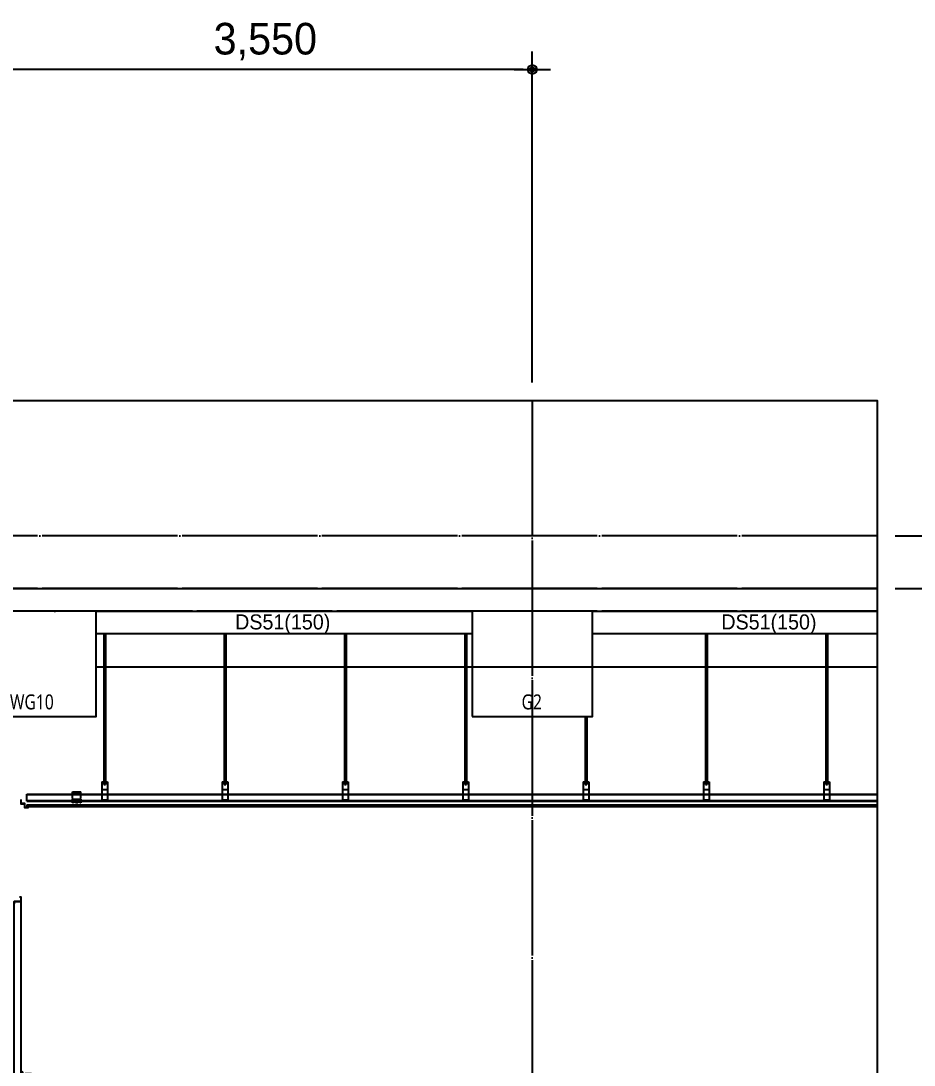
# Model space of a CAD drawing. Header units: millimetres. Extents: x 11948722 to 13111668, y -10771712 to -10232988.
# Drawn here: x 12384405 to 12390343, y -10534966 to -10528025 of the extents above; entities that cross this region are included whole.
import ezdxf
from ezdxf.enums import TextEntityAlignment as Align

# ---------------------------------------------------------------- set-up
doc = ezdxf.new("R2010")
doc.units = ezdxf.units.MM
doc.header["$LTSCALE"] = 150
doc.header["$MEASUREMENT"] = 0
doc.linetypes.add('CEN', pattern=[6.2, 6, -0.1, 0, -0.1])
doc.linetypes.add('Xref-계단단면도$0$HIDDEN', pattern=[0.375, 0.25, -0.125])
doc.layers.get('0').update_dxf_attribs({"linetype": 'CONTINUOUS'})
doc.layers.get('Defpoints').update_dxf_attribs({"color": 117, "linetype": 'CONTINUOUS'})
for name, color, linetype in [('A-DOOR', 4, 'CONTINUOUS'), ('A-FIN-4', 9, 'CONTINUOUS'), ('A-중심선', 10, 'CEN'), ('CON-C', 2, 'CONTINUOUS'), ('INS', 251, 'CONTINUOUS'), ('Xref-계단단면도$0$3 dim0', 7, 'CONTINUOUS'), ('Xref-계단단면도$0$4', 4, 'CONTINUOUS'), ('Xref-계단단면도$0$8', 8, 'CONTINUOUS'), ('Xref-계단단면도$0$FIN', 5, 'CONTINUOUS')]:
    doc.layers.add(name, color=color, linetype=linetype)
doc.styles.get("Standard").update_dxf_attribs({"font": 'NanumGothic.ttf'})
doc.styles.add('Xref-계단단면도$0$나눔고딕 Se', font='')
doc.styles.add('Xref-계단단면도$0$돋움', font='')
doc.styles.get('Xref-계단단면도$0$나눔고딕 Se').set_extended_font_data('Dotum')
doc.styles.get('Xref-계단단면도$0$돋움').set_extended_font_data('Dotum')
doc.dimstyles.new('Xref-계단단면도$0$A1-100', dxfattribs={"dimtxt": 3, "dimasz": 1, "dimexe": 2, "dimexo": 2, "dimgap": 1, "dimtad": 1, "dimdec": 0, "dimzin": 12, "dimdsep": 46, "dimlunit": 6, "dimtxsty": 'Xref-계단단면도$0$나눔고딕 Se', "dimblk1": 'Xref-계단단면도$0$DIMDOT', "dimblk2": 'Xref-계단단면도$0$DIMDOT', "dimsah": 1, "dimcen": -1, "dimdle": 2, "dimclrd": 256, "dimclre": 256, "dimclrt": 3, "dimadec": 0, "dimazin": 0, "dimtfac": 1, "dimtdec": 0, "dimtix": 1, "dimtmove": 2, "dimatfit": 3, "dimldrblk": 'Xref-계단단면도$0$DIMDOT', "dimfxl": 1, "dimtvp": 1, "dimtolj": 1, "dimtzin": 12, "dimlwd": -1, "dimlwe": -1, "dimarcsym": 0})

# ---------------------------------------------------------------- blocks, each defined once
blk = doc.blocks.new('Xref-계단단면도$0$DIMDOT')
at = {"color": 0}
blk.add_line((-2, 0), (2, 0), dxfattribs=at)
for radius in [0.5, 0.25]:
    blk.add_circle((0, 0), radius, dxfattribs=at)
blk = doc.blocks.new('*D143')
at = {"layer": 'Defpoints', "color": 0, "ltscale": 1200}
for p in [(12390096.5, -10531448.2), (12393696.5, -10531448.2), (12390096.5, -10565948.2)]:
    blk.add_point(p, dxfattribs=at)
at = {"layer": 'Xref-계단단면도$0$3 dim0'}
for p, q in [((12390216.5, -10531448.2), (12393816.5, -10531448.2)), ((12393696.5, -10565888.2), (12393696.5, -10531508.2)), ((12390216.5, -10565948.2), (12393816.5, -10565948.2))]:
    blk.add_line(p, q, dxfattribs=at)
at = {"layer": 'Xref-계단단면도$0$3 dim0', "ltscale": 1200, "xscale": 60, "yscale": 60, "zscale": 60}
for p, rotation in [((12393696.5, -10531448.2), 90), ((12393696.5, -10565948.2), 270)]:
    blk.add_blockref('Xref-계단단면도$0$DIMDOT', p, dxfattribs=dict(at, rotation=rotation))
at = {"layer": 'Xref-계단단면도$0$3 dim0', "color": 3, "ltscale": 1200, "insert": (12393511.1, -10548698.2), "char_height": 210, "attachment_point": 5, "rotation": 90, "style": 'Xref-계단단면도$0$나눔고딕 Se'}
blk.add_mtext('\\A1;34,500', dxfattribs=at)
blk = doc.blocks.new('*D144')
at = {"layer": 'Defpoints', "color": 0, "ltscale": 1200}
for p in [(12390096.5, -10531798.2), (12390096.5, -10535948.2), (12393096.5, -10535948.2)]:
    blk.add_point(p, dxfattribs=at)
at = {"layer": 'Xref-계단단면도$0$3 dim0'}
for p, q in [((12390216.5, -10531798.2), (12393216.5, -10531798.2)), ((12393096.5, -10531858.2), (12393096.5, -10535888.2)), ((12390216.5, -10535948.2), (12393216.5, -10535948.2))]:
    blk.add_line(p, q, dxfattribs=at)
at = {"layer": 'Xref-계단단면도$0$3 dim0', "ltscale": 1200, "xscale": 60, "yscale": 60, "zscale": 60}
for p, rotation in [((12393096.5, -10531798.2), 90), ((12393096.5, -10535948.2), 270)]:
    blk.add_blockref('Xref-계단단면도$0$DIMDOT', p, dxfattribs=dict(at, rotation=rotation))
at = {"layer": 'Xref-계단단면도$0$3 dim0', "color": 3, "ltscale": 1200, "insert": (12392911.1, -10533873.2), "char_height": 210, "attachment_point": 5, "rotation": 90, "style": 'Xref-계단단면도$0$나눔고딕 Se'}
blk.add_mtext('\\A1;4,150', dxfattribs=at)
blk = doc.blocks.new('*D152')
at = {"layer": 'Defpoints', "color": 0, "ltscale": 1200}
for p in [(12390096.5, -10531448.2), (12390096.5, -10531798.2), (12393096.5, -10531798.2)]:
    blk.add_point(p, dxfattribs=at)
at = {"layer": 'Xref-계단단면도$0$3 dim0'}
for p, q in [((12393096.5, -10531388.2), (12393096.5, -10531328.2)), ((12390216.5, -10531448.2), (12393216.5, -10531448.2)), ((12393096.5, -10531448.2), (12393096.5, -10531798.2)), ((12390216.5, -10531798.2), (12393216.5, -10531798.2)), ((12393096.5, -10531858.2), (12393096.5, -10531918.2))]:
    blk.add_line(p, q, dxfattribs=at)
at = {"layer": 'Xref-계단단면도$0$3 dim0', "ltscale": 1200, "xscale": 60, "yscale": 60, "zscale": 60}
for p, rotation in [((12393096.5, -10531448.2), 270), ((12393096.5, -10531798.2), 90)]:
    blk.add_blockref('Xref-계단단면도$0$DIMDOT', p, dxfattribs=dict(at, rotation=rotation))
at = {"layer": 'Xref-계단단면도$0$3 dim0', "color": 3, "ltscale": 1200, "insert": (12392931.3, -10531623.2), "char_height": 210, "attachment_point": 5, "rotation": 90, "style": 'Xref-계단단면도$0$나눔고딕 Se'}
blk.add_mtext('\\A1;350', dxfattribs=at)
blk = doc.blocks.new('*U136')
at = {"layer": 'A-DOOR'}
for p, q in [((-200, 0), (-200, 2070)), ((-155, 0), (-155, 2055)), ((-200, 0), (-25, 0))]:
    blk.add_line(p, q, dxfattribs=at)
for points in [[(10, 2100), (20, 2100), (20, 2070), (-25, 2070), (-25, 2055), (-155, 2055), (-155, 2070), (-200, 2070), (-200, 2100), (-190, 2100)], [(-35, 915), (-55, 925), (-95, 925), (-95, 875), (-55, 875), (-35, 885)], [(-25, 945), (-35, 935), (-35, 865), (-25, 855)], [(20, 945), (30, 935), (30, 865), (20, 855)], [(30, 885), (50, 875), (90, 875), (90, 925), (50, 925), (30, 915)]]:
    blk.add_lwpolyline(points, dxfattribs=at)
blk.add_lwpolyline([(20, 0), (-25, 0), (-25, 2070), (20, 2070)], close=True, dxfattribs=at)
blk = doc.blocks.new('*D158')
at = {"layer": 'Defpoints', "color": 0, "ltscale": 1200}
for p in [(12384254.7, -10528348.2), (12384254.7, -10530548.2), (12387804.7, -10530548.2)]:
    blk.add_point(p, dxfattribs=at)
at = {"layer": 'Xref-계단단면도$0$3 dim0'}
for p, q in [((12384254.7, -10530428.2), (12384254.7, -10528228.2)), ((12387804.7, -10530428.2), (12387804.7, -10528228.2)), ((12387744.7, -10528348.2), (12384314.7, -10528348.2))]:
    blk.add_line(p, q, dxfattribs=at)
at = {"layer": 'Xref-계단단면도$0$3 dim0', "ltscale": 1200, "xscale": 60, "yscale": 60, "zscale": 60, "rotation": 180}
blk.add_blockref('Xref-계단단면도$0$DIMDOT', (12384254.7, -10528348.2), dxfattribs=at)
at = {"layer": 'Xref-계단단면도$0$3 dim0', "ltscale": 1200, "xscale": 60, "yscale": 60, "zscale": 60}
blk.add_blockref('Xref-계단단면도$0$DIMDOT', (12387804.7, -10528348.2), dxfattribs=at)
at = {"layer": 'Xref-계단단면도$0$3 dim0', "color": 3, "ltscale": 1200, "insert": (12386029.7, -10528162.8), "char_height": 210, "attachment_point": 5, "style": 'Xref-계단단면도$0$나눔고딕 Se'}
blk.add_mtext('\\A1;3,550', dxfattribs=at)
blk = doc.blocks.new('WG10')
at = {"layer": 'CON-C', "ltscale": 1200}
blk.add_lwpolyline([(-400, 0), (400, 0), (400, 700), (-400, 700)], close=True, dxfattribs=at)
at = {"layer": 'Defpoints', "color": 1, "width": 0.8}
blk.add_text('WG10', height=99.79, dxfattribs=at).set_placement((-172.8, 96.4), align=Align.MIDDLE_LEFT)
blk = doc.blocks.new('G2')
at = {"layer": 'CON-C', "ltscale": 1200}
blk.add_lwpolyline([(-400, 0), (400, 0), (400, 700), (-400, 700)], close=True, dxfattribs=at)
at = {"layer": 'Defpoints', "color": 1, "width": 0.8}
blk.add_text('G2', height=99.79, dxfattribs=at).set_placement((-71.5, 96.4), align=Align.MIDDLE_LEFT)

msp = doc.modelspace()

# ---------------------------------------------------------------- linework, layer by layer
at = {"layer": 'A-FIN-4'}
msp.add_line((12376554.7, -10531798.2), (12390096.5, -10531798.2), dxfattribs=at)
at = {"layer": 'A-중심선'}
for p, q in [((12387804.7, -10530548.2), (12387804.7, -10579629.2)), ((12390096.5, -10531448.2), (12372470.5, -10531448.2)), ((12390096.5, -10531798.2), (12372470.5, -10531798.2)), ((12387404.7, -10531948.2), (12384104.7, -10531948.2)), ((12390096.5, -10531948.2), (12388204.7, -10531948.2))]:
    msp.add_line(p, q, dxfattribs=at)
at = {"layer": 'A-중심선', "ltscale": 1200}
msp.add_line((12375794.8, -10531798.2), (12385464.3, -10531798.2), dxfattribs=at)
at = {"layer": 'CON-C', "ltscale": 1200}
for p, q in [((12384904.7, -10531948.2), (12387404.7, -10531948.2)), ((12388204.7, -10531948.2), (12390096.5, -10531948.2)), ((12384904.7, -10532098.2), (12387404.7, -10532098.2)), ((12388204.7, -10532098.2), (12390096.5, -10532098.2))]:
    msp.add_line(p, q, dxfattribs=at)
at = {"layer": 'Defpoints', "ltscale": 1200}
msp.add_lwpolyline([(12372470.5, -10530548.2), (12390096.5, -10530548.2), (12390096.5, -10579629.2), (12372470.5, -10579629.2)], close=True, dxfattribs=at)
at = {"layer": 'INS'}
msp.add_lwpolyline([(12384904.7, -10532318.2), (12390096.5, -10532318.2)], dxfattribs=at)
at = {"layer": 'Xref-계단단면도$0$4', "ltscale": 0.1}
msp.add_lwpolyline([(12384454.7, -10533254.2), (12384454.7, -10533248.2), (12384453.7, -10533248.2), (12384453.7, -10533253.2), (12384430.7, -10533253.2), (12384430.7, -10533228.2), (12384405.7, -10533228.2), (12384405.7, -10533204.2), (12384404.7, -10533204.2), (12384404.7, -10533229.2), (12384429.7, -10533229.2), (12384429.7, -10533254.2), (12384454.7, -10533254.2)], dxfattribs=at)
at = {"layer": 'Xref-계단단면도$0$8'}
for p, q in [((12384956.3, -10532098.2), (12384956.3, -10533079.4)), ((12384967.5, -10532098.2), (12384967.5, -10533079.4)), ((12385756.3, -10532098.2), (12385756.3, -10533079.4)), ((12385767.5, -10532098.2), (12385767.5, -10533079.4)), ((12386556.3, -10532098.2), (12386556.3, -10533079.4)), ((12386567.5, -10532098.2), (12386567.5, -10533079.4)), ((12387356.3, -10532098.2), (12387356.3, -10533079.4)), ((12387367.5, -10532098.2), (12387367.5, -10533079.4)), ((12388956.3, -10532098.2), (12388956.3, -10533079.4)), ((12388967.5, -10532098.2), (12388967.5, -10533079.4)), ((12389756.3, -10532098.2), (12389756.3, -10533079.4)), ((12389767.5, -10532098.2), (12389767.5, -10533079.4)), ((12388156.3, -10532648.2), (12388156.3, -10533079.4)), ((12388167.5, -10532648.2), (12388167.5, -10533079.4)), ((12384943.1, -10533083.2), (12384980.6, -10533083.2)), ((12384943.1, -10533083.2), (12384943.1, -10533201.9)), ((12384943.1, -10533086.9), (12384980.6, -10533086.9)), ((12384950.6, -10533079.4), (12384973.1, -10533079.4)), ((12384950.6, -10533079.4), (12384950.6, -10533083.2)), ((12384950.6, -10533086.9), (12384950.6, -10533090.7)), ((12384950.6, -10533090.7), (12384973.1, -10533090.7)), ((12384954.4, -10533079.4), (12384954.4, -10533083.2)), ((12384954.4, -10533086.9), (12384954.4, -10533090.7)), ((12384956.3, -10533074.4), (12384967.5, -10533074.4)), ((12384956.3, -10533076.9), (12384967.5, -10533076.9)), ((12384956.3, -10533090.7), (12384956.3, -10533101.9)), ((12384956.3, -10533091.9), (12384967.5, -10533091.9)), ((12384956.3, -10533094.4), (12384967.5, -10533094.4)), ((12384956.3, -10533096.9), (12384967.5, -10533096.9)), ((12384956.3, -10533099.4), (12384967.5, -10533099.4)), ((12384956.3, -10533099.4), (12384967.5, -10533099.4)), ((12384956.3, -10533101.9), (12384967.5, -10533101.9)), ((12384967.5, -10533090.7), (12384967.5, -10533101.9)), ((12384969.4, -10533079.4), (12384969.4, -10533083.2)), ((12384969.4, -10533086.9), (12384969.4, -10533090.7)), ((12384973.1, -10533079.4), (12384973.1, -10533083.2)), ((12384973.1, -10533086.9), (12384973.1, -10533090.7)), ((12384980.6, -10533083.2), (12384980.6, -10533201.9)), ((12385743.1, -10533083.2), (12385743.1, -10533201.9)), ((12385743.1, -10533083.2), (12385780.6, -10533083.2)), ((12385743.1, -10533086.9), (12385780.6, -10533086.9)), ((12385750.6, -10533079.4), (12385773.1, -10533079.4)), ((12385750.6, -10533079.4), (12385750.6, -10533083.2)), ((12385750.6, -10533086.9), (12385750.6, -10533090.7)), ((12385750.6, -10533090.7), (12385773.1, -10533090.7)), ((12385754.4, -10533079.4), (12385754.4, -10533083.2)), ((12385754.4, -10533086.9), (12385754.4, -10533090.7)), ((12385756.3, -10533074.4), (12385767.5, -10533074.4)), ((12385756.3, -10533076.9), (12385767.5, -10533076.9)), ((12385756.3, -10533090.7), (12385756.3, -10533101.9)), ((12385756.3, -10533091.9), (12385767.5, -10533091.9)), ((12385756.3, -10533094.4), (12385767.5, -10533094.4)), ((12385756.3, -10533096.9), (12385767.5, -10533096.9)), ((12385756.3, -10533099.4), (12385767.5, -10533099.4)), ((12385756.3, -10533099.4), (12385767.5, -10533099.4)), ((12385756.3, -10533101.9), (12385767.5, -10533101.9)), ((12385767.5, -10533090.7), (12385767.5, -10533101.9)), ((12385769.4, -10533079.4), (12385769.4, -10533083.2)), ((12385769.4, -10533086.9), (12385769.4, -10533090.7)), ((12385773.1, -10533079.4), (12385773.1, -10533083.2)), ((12385773.1, -10533086.9), (12385773.1, -10533090.7)), ((12385780.6, -10533083.2), (12385780.6, -10533201.9)), ((12386543.1, -10533083.2), (12386543.1, -10533201.9)), ((12386543.1, -10533083.2), (12386580.6, -10533083.2)), ((12386543.1, -10533086.9), (12386580.6, -10533086.9)), ((12386550.6, -10533079.4), (12386573.1, -10533079.4)), ((12386550.6, -10533079.4), (12386550.6, -10533083.2)), ((12386550.6, -10533086.9), (12386550.6, -10533090.7)), ((12386550.6, -10533090.7), (12386573.1, -10533090.7)), ((12386554.4, -10533079.4), (12386554.4, -10533083.2)), ((12386554.4, -10533086.9), (12386554.4, -10533090.7)), ((12386556.3, -10533074.4), (12386567.5, -10533074.4)), ((12386556.3, -10533076.9), (12386567.5, -10533076.9)), ((12386556.3, -10533090.7), (12386556.3, -10533101.9)), ((12386556.3, -10533091.9), (12386567.5, -10533091.9)), ((12386556.3, -10533094.4), (12386567.5, -10533094.4)), ((12386556.3, -10533096.9), (12386567.5, -10533096.9)), ((12386556.3, -10533099.4), (12386567.5, -10533099.4)), ((12386556.3, -10533099.4), (12386567.5, -10533099.4)), ((12386556.3, -10533101.9), (12386567.5, -10533101.9)), ((12386567.5, -10533090.7), (12386567.5, -10533101.9)), ((12386569.4, -10533079.4), (12386569.4, -10533083.2)), ((12386569.4, -10533086.9), (12386569.4, -10533090.7)), ((12386573.1, -10533079.4), (12386573.1, -10533083.2)), ((12386573.1, -10533086.9), (12386573.1, -10533090.7)), ((12386580.6, -10533083.2), (12386580.6, -10533201.9)), ((12387343.1, -10533083.2), (12387343.1, -10533201.9)), ((12387343.1, -10533083.2), (12387380.6, -10533083.2)), ((12387343.1, -10533086.9), (12387380.6, -10533086.9)), ((12387350.6, -10533079.4), (12387373.1, -10533079.4)), ((12387350.6, -10533079.4), (12387350.6, -10533083.2)), ((12387350.6, -10533086.9), (12387350.6, -10533090.7)), ((12387350.6, -10533090.7), (12387373.1, -10533090.7)), ((12387354.4, -10533079.4), (12387354.4, -10533083.2)), ((12387354.4, -10533086.9), (12387354.4, -10533090.7)), ((12387356.3, -10533074.4), (12387367.5, -10533074.4)), ((12387356.3, -10533076.9), (12387367.5, -10533076.9)), ((12387356.3, -10533090.7), (12387356.3, -10533101.9)), ((12387356.3, -10533091.9), (12387367.5, -10533091.9)), ((12387356.3, -10533094.4), (12387367.5, -10533094.4)), ((12387356.3, -10533096.9), (12387367.5, -10533096.9)), ((12387356.3, -10533099.4), (12387367.5, -10533099.4)), ((12387356.3, -10533099.4), (12387367.5, -10533099.4)), ((12387356.3, -10533101.9), (12387367.5, -10533101.9)), ((12387367.5, -10533090.7), (12387367.5, -10533101.9)), ((12387369.4, -10533079.4), (12387369.4, -10533083.2)), ((12387369.4, -10533086.9), (12387369.4, -10533090.7)), ((12387373.1, -10533079.4), (12387373.1, -10533083.2)), ((12387373.1, -10533086.9), (12387373.1, -10533090.7)), ((12387380.6, -10533083.2), (12387380.6, -10533201.9)), ((12388143.1, -10533083.2), (12388143.1, -10533201.9)), ((12388143.1, -10533083.2), (12388180.6, -10533083.2)), ((12388143.1, -10533086.9), (12388180.6, -10533086.9)), ((12388150.6, -10533079.4), (12388173.1, -10533079.4)), ((12388150.6, -10533079.4), (12388150.6, -10533083.2)), ((12388150.6, -10533086.9), (12388150.6, -10533090.7)), ((12388150.6, -10533090.7), (12388173.1, -10533090.7)), ((12388154.4, -10533079.4), (12388154.4, -10533083.2)), ((12388154.4, -10533086.9), (12388154.4, -10533090.7)), ((12388156.3, -10533074.4), (12388167.5, -10533074.4)), ((12388156.3, -10533076.9), (12388167.5, -10533076.9)), ((12388156.3, -10533090.7), (12388156.3, -10533101.9)), ((12388156.3, -10533091.9), (12388167.5, -10533091.9)), ((12388156.3, -10533094.4), (12388167.5, -10533094.4)), ((12388156.3, -10533096.9), (12388167.5, -10533096.9)), ((12388156.3, -10533099.4), (12388167.5, -10533099.4)), ((12388156.3, -10533099.4), (12388167.5, -10533099.4)), ((12388156.3, -10533101.9), (12388167.5, -10533101.9)), ((12388167.5, -10533090.7), (12388167.5, -10533101.9)), ((12388169.4, -10533079.4), (12388169.4, -10533083.2)), ((12388169.4, -10533086.9), (12388169.4, -10533090.7)), ((12388173.1, -10533079.4), (12388173.1, -10533083.2)), ((12388173.1, -10533086.9), (12388173.1, -10533090.7)), ((12388180.6, -10533083.2), (12388180.6, -10533201.9)), ((12388943.1, -10533083.2), (12388943.1, -10533201.9)), ((12388943.1, -10533083.2), (12388980.6, -10533083.2)), ((12388943.1, -10533086.9), (12388980.6, -10533086.9)), ((12388950.6, -10533079.4), (12388973.1, -10533079.4)), ((12388950.6, -10533079.4), (12388950.6, -10533083.2)), ((12388950.6, -10533086.9), (12388950.6, -10533090.7)), ((12388950.6, -10533090.7), (12388973.1, -10533090.7)), ((12388954.4, -10533079.4), (12388954.4, -10533083.2)), ((12388954.4, -10533086.9), (12388954.4, -10533090.7)), ((12388956.3, -10533074.4), (12388967.5, -10533074.4)), ((12388956.3, -10533076.9), (12388967.5, -10533076.9)), ((12388956.3, -10533090.7), (12388956.3, -10533101.9)), ((12388956.3, -10533091.9), (12388967.5, -10533091.9)), ((12388956.3, -10533094.4), (12388967.5, -10533094.4)), ((12388956.3, -10533096.9), (12388967.5, -10533096.9)), ((12388956.3, -10533099.4), (12388967.5, -10533099.4)), ((12388956.3, -10533099.4), (12388967.5, -10533099.4)), ((12388956.3, -10533101.9), (12388967.5, -10533101.9)), ((12388967.5, -10533090.7), (12388967.5, -10533101.9)), ((12388969.4, -10533079.4), (12388969.4, -10533083.2)), ((12388969.4, -10533086.9), (12388969.4, -10533090.7)), ((12388973.1, -10533079.4), (12388973.1, -10533083.2)), ((12388973.1, -10533086.9), (12388973.1, -10533090.7)), ((12388980.6, -10533083.2), (12388980.6, -10533201.9)), ((12389743.1, -10533083.2), (12389743.1, -10533201.9)), ((12389743.1, -10533083.2), (12389780.6, -10533083.2)), ((12389743.1, -10533086.9), (12389780.6, -10533086.9)), ((12389750.6, -10533079.4), (12389773.1, -10533079.4)), ((12389750.6, -10533079.4), (12389750.6, -10533083.2)), ((12389750.6, -10533086.9), (12389750.6, -10533090.7)), ((12389750.6, -10533090.7), (12389773.1, -10533090.7)), ((12389754.4, -10533079.4), (12389754.4, -10533083.2)), ((12389754.4, -10533086.9), (12389754.4, -10533090.7)), ((12389756.3, -10533074.4), (12389767.5, -10533074.4)), ((12389756.3, -10533076.9), (12389767.5, -10533076.9)), ((12389756.3, -10533090.7), (12389756.3, -10533101.9)), ((12389756.3, -10533091.9), (12389767.5, -10533091.9)), ((12389756.3, -10533094.4), (12389767.5, -10533094.4)), ((12389756.3, -10533096.9), (12389767.5, -10533096.9)), ((12389756.3, -10533099.4), (12389767.5, -10533099.4)), ((12389756.3, -10533099.4), (12389767.5, -10533099.4)), ((12389756.3, -10533101.9), (12389767.5, -10533101.9)), ((12389767.5, -10533090.7), (12389767.5, -10533101.9)), ((12389769.4, -10533079.4), (12389769.4, -10533083.2)), ((12389769.4, -10533086.9), (12389769.4, -10533090.7)), ((12389773.1, -10533079.4), (12389773.1, -10533083.2)), ((12389773.1, -10533086.9), (12389773.1, -10533090.7)), ((12389780.6, -10533083.2), (12389780.6, -10533201.9)), ((12384747.9, -10533149.4), (12384804.1, -10533149.4)), ((12384747.9, -10533193.2), (12384747.9, -10533149.4)), ((12384747.9, -10533151.9), (12384804.1, -10533151.9)), ((12384747.9, -10533160.7), (12384751.5, -10533160.7)), ((12384753.6, -10533160.7), (12384756.6, -10533160.7)), ((12384756.6, -10533154.7), (12384756.6, -10533149.4)), ((12384756.6, -10533160.7), (12384756.6, -10533156.4)), ((12384771.6, -10533154.7), (12384771.6, -10533149.4)), ((12384771.6, -10533160.7), (12384771.6, -10533156.4)), ((12384771.6, -10533160.7), (12384774.7, -10533160.7)), ((12384776.4, -10533160.7), (12384780.4, -10533160.7)), ((12384780.4, -10533154.7), (12384780.4, -10533149.4)), ((12384780.4, -10533160.7), (12384780.4, -10533156.4)), ((12384795.4, -10533154.7), (12384795.4, -10533149.4)), ((12384795.4, -10533160.7), (12384795.4, -10533156.4)), ((12384795.4, -10533160.7), (12384799.2, -10533160.7)), ((12384800.5, -10533160.7), (12384804.1, -10533160.7)), ((12384804.1, -10533193.2), (12384804.1, -10533149.4)), ((12384943.1, -10533133.2), (12384980.6, -10533133.2)), ((12385743.1, -10533133.2), (12385780.6, -10533133.2)), ((12386543.1, -10533133.2), (12386580.6, -10533133.2)), ((12387343.1, -10533133.2), (12387380.6, -10533133.2)), ((12388143.1, -10533133.2), (12388180.6, -10533133.2)), ((12388943.1, -10533133.2), (12388980.6, -10533133.2)), ((12389743.1, -10533133.2), (12389780.6, -10533133.2)), ((12384754.1, -10533199.4), (12384747.9, -10533193.2)), ((12384747.9, -10533199.4), (12384754.1, -10533199.4)), ((12384747.9, -10533223.2), (12384747.9, -10533199.4)), ((12384755.4, -10533223.2), (12384747.9, -10533223.2)), ((12384750.4, -10533220.7), (12384750.4, -10533201.9)), ((12384750.4, -10533201.9), (12384754.1, -10533201.9)), ((12384750.4, -10533209.4), (12384801.6, -10533209.4)), ((12384753.2, -10533220.7), (12384750.4, -10533220.7)), ((12384754.1, -10533201.9), (12384754.1, -10533199.4)), ((12384754.1, -10533199.4), (12384797.9, -10533199.4)), ((12384784.1, -10533223.2), (12384767.9, -10533223.2)), ((12384782, -10533220.7), (12384770, -10533220.7)), ((12384804.1, -10533223.2), (12384796.6, -10533223.2)), ((12384797.9, -10533199.4), (12384804.1, -10533193.2)), ((12384797.9, -10533199.4), (12384804.1, -10533199.4)), ((12384797.9, -10533201.9), (12384797.9, -10533199.4)), ((12384797.9, -10533201.9), (12384801.6, -10533201.9)), ((12384801.6, -10533220.7), (12384798.8, -10533220.7)), ((12384801.6, -10533201.9), (12384801.6, -10533220.7)), ((12384804.1, -10533199.4), (12384804.1, -10533223.2)), ((12384943.1, -10533201.9), (12384980.6, -10533201.9)), ((12385743.1, -10533201.9), (12385780.6, -10533201.9)), ((12386543.1, -10533201.9), (12386580.6, -10533201.9)), ((12387343.1, -10533201.9), (12387380.6, -10533201.9)), ((12388143.1, -10533201.9), (12388180.6, -10533201.9)), ((12388943.1, -10533201.9), (12388980.6, -10533201.9)), ((12389743.1, -10533201.9), (12389780.6, -10533201.9))]:
    msp.add_line(p, q, dxfattribs=at)
at = {"layer": 'Xref-계단단면도$0$8', "linetype": 'Xref-계단단면도$0$HIDDEN', "ltscale": 0.1}
for p, q in [((12384443.7, -10533168.2), (12390096.5, -10533168.2)), ((12384443.7, -10533208.2), (12390096.5, -10533208.2))]:
    msp.add_line(p, q, dxfattribs=at)
at = {"layer": 'Xref-계단단면도$0$8'}
for centre, radius, start, end in [((12384761.6, -10533223.2), 8.75, 16.60155, 163.39845), ((12384761.6, -10533223.2), 6.25, 0, 180), ((12384790.4, -10533223.2), 8.75, 16.60155, 163.39845), ((12384790.4, -10533223.2), 6.25, 0, 180)]:
    msp.add_arc(centre, radius, start, end, dxfattribs=at)
at = {"layer": 'Xref-계단단면도$0$FIN', "color": 8}
for p, q in [((12384443.7, -10533164.4), (12390096.5, -10533164.4)), ((12384443.7, -10533211.9), (12384443.7, -10533164.4)), ((12384443.7, -10533211.9), (12390096.5, -10533211.9))]:
    msp.add_line(p, q, dxfattribs=at)
at = {"layer": 'Xref-계단단면도$0$FIN', "color": 150}
for p, q in [((12384443.7, -10533235.7), (12390096.5, -10533235.7)), ((12384443.7, -10533248.2), (12390096.5, -10533248.2))]:
    msp.add_line(p, q, dxfattribs=at)
at = {"layer": 'Xref-계단단면도$0$FIN', "color": 150, "flags": 128}
msp.add_lwpolyline([(12384443.7, -10533235.7), (12384443.7, -10533248.2)], dxfattribs=at)

# ---------------------------------------------------------------- block references
at = {"layer": 'A-DOOR'}
msp.add_blockref('*U136', (12384384.7, -10535948.2), dxfattribs=at)
at = {"layer": 'CON-C', "ltscale": 1200}
for name, p in [('WG10', (12384504.7, -10532648.2)), ('G2', (12387804.7, -10532648.2))]:
    msp.add_blockref(name, p, dxfattribs=at)

# ---------------------------------------------------------------- texts
at = {"layer": 'Defpoints', "style": 'Xref-계단단면도$0$돋움'}
for p in [(12385828.9, -10532020.2), (12389061.3, -10532020.2)]:
    msp.add_text('DS51(150)', height=100, dxfattribs=at).set_placement(p, align=Align.MIDDLE_LEFT)

# ---------------------------------------------------------------- dimensions: what is measured, and where the dimension line sits
at = {"layer": 'Xref-계단단면도$0$3 dim0'}
for base, p1, p2, angle, picture, middle in [((12384254.7, -10528348.2), (12387804.7, -10530548.2), (12384254.7, -10530548.2), 180, '*D158', (12386029.7, -10528162.8)), ((12393696.5, -10531448.2), (12390096.5, -10565948.2), (12390096.5, -10531448.2), 90, '*D143', (12393511.1, -10548698.2)), ((12393096.5, -10531798.2), (12390096.5, -10531448.2), (12390096.5, -10531798.2), 90, '*D152', (12392931.3, -10531623.2)), ((12393096.5, -10535948.2), (12390096.5, -10531798.2), (12390096.5, -10535948.2), 90, '*D144', (12392911.1, -10533873.2))]:
    dim = msp.add_linear_dim(base=base, p1=p1, p2=p2, angle=angle, dimstyle='Xref-계단단면도$0$A1-100', override={"dimscale": 60, "dimtxt": 3.5}, dxfattribs=at)
    dim.commit()
    dim.dimension.update_dxf_attribs({"geometry": picture, "text_midpoint": middle})

doc.saveas('drawing.dxf')
